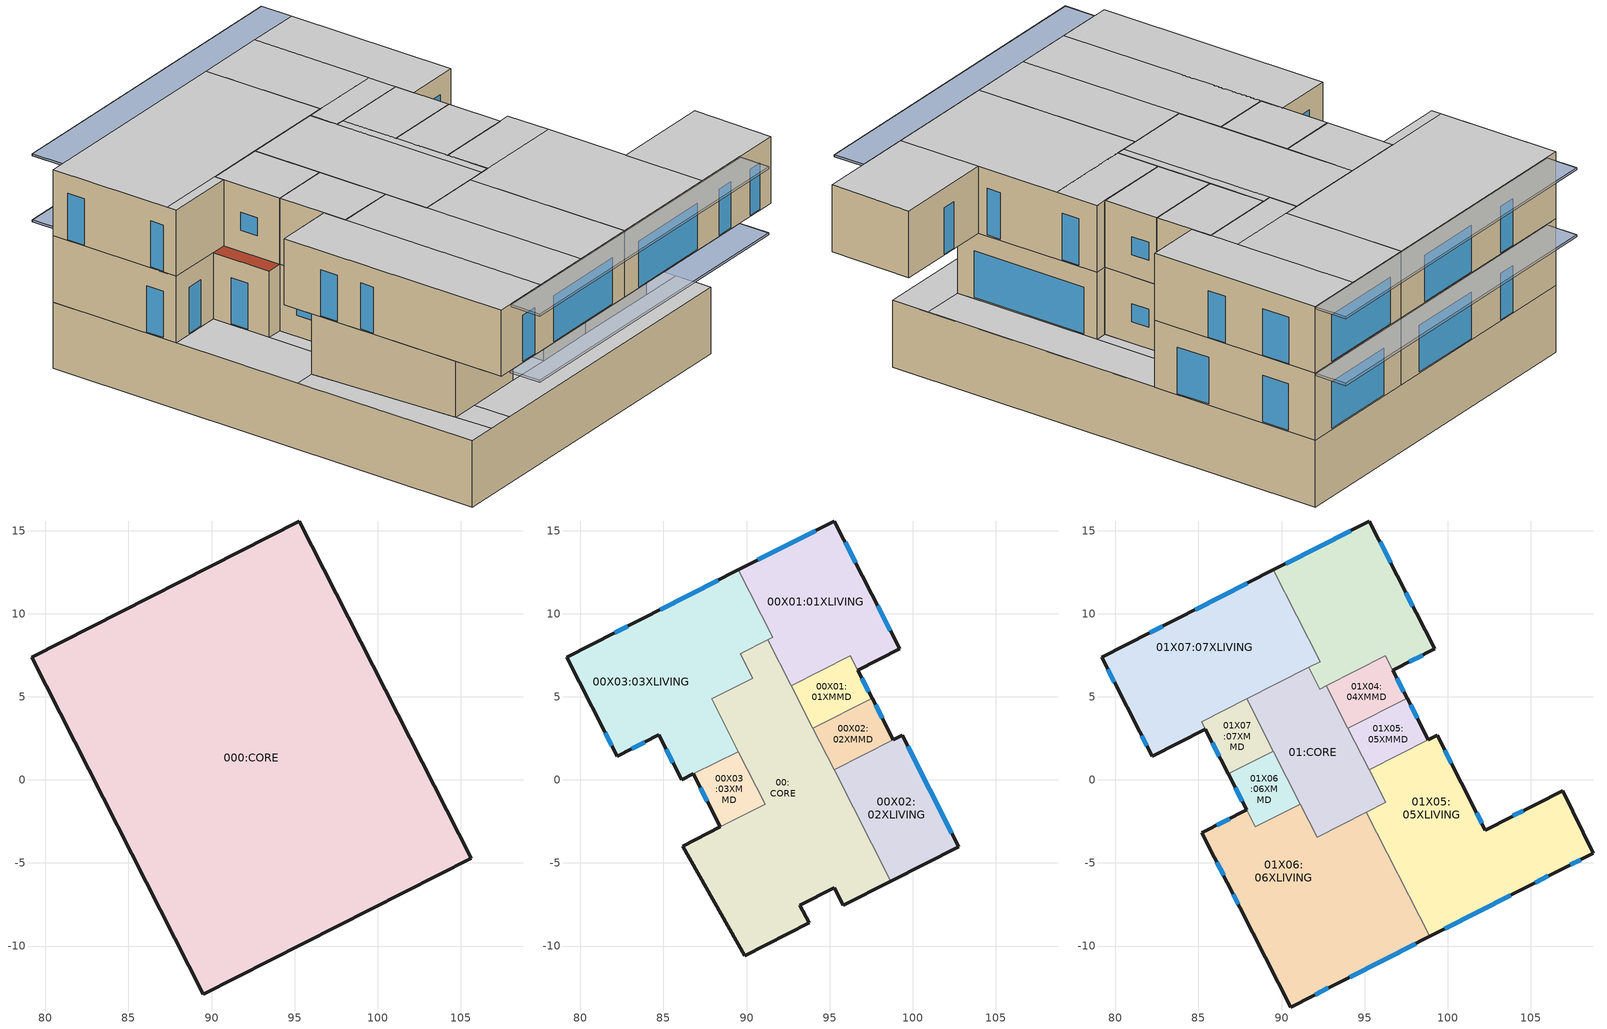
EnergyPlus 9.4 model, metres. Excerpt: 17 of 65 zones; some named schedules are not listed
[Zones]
000:CORE
 floor ground (_Floor 501_3cm): 89.52,-12.92 79.18,7.38 95.29,15.58 105.63,-4.71 z-3.3
 wall ground (_ExtWall 201_5cm): 89.52,-12.92 105.63,-4.71 95.29,15.58 79.18,7.38 89.52,-12.92 z-3.3:0
 ceiling ground (_Roof 564_5 cm): 96.7,6.6 98.84,2.42 99.36,2.69 97.23,6.87 z0; 97.23,6.87 102.78,-4.02 104.76,-3.01 99.21,7.88 z0; 93.22,-7.54 93.76,-8.61 95.84,-7.56 95.29,-6.49 z0; 91.16,-9.94 92.03,-11.64 105.63,-4.71 104.76,-3.01 z0; 86.1,0 87.72,-3.19 88.42,-2.83 86.8,0.36 z0; 89.89,-10.59 90.83,-12.25 92.03,-11.64 91.16,-9.94 z0; 85.21,-4.47 89.52,-12.92 90.83,-12.25 86.15,-3.99 z0; 82.21,1.43 85.21,-4.47 87.72,-3.19 84.72,2.71 z0
00X01:01XLIVING
 floor to 000:CORE (_Floor 501_3cm): 92.69,5.67 91.28,8.44 91.58,8.6 92.99,5.83 z0; 96.7,6.6 96.25,7.49 98.76,8.77 99.21,7.88 z0; 92.99,5.83 89.52,12.64 95.29,15.58 98.76,8.77 z0
 wall outside (_ExtWall 201_5cm): 96.7,6.6 99.21,7.88 95.29,15.58 89.52,12.64 z0:3.3
 wall to 00X01:01XMMD (_IntPartition): 92.69,5.67 96.25,7.49 96.7,6.6 z0:3.3
 wall to 00X03:03XLIVING (_IntPartition): 89.52,12.64 91.58,8.6 91.28,8.44 z0:3.3
 wall to 00:CORE (_Core_401 3 cm): 91.28,8.44 92.69,5.67 z0:3.3
 window (_4-6-5 - 1001): 96.57,13.06 95.94,14.31 z0.05:2.35
 window (_6-12-6 SunergyClear - 1002): 98.66,8.96 97.89,10.47 / 94.16,15.01 90.69,13.24 z0.05:2.35
00X01:01XMMD
 floor to 000:CORE (_Floor 501_3cm): 94,3.1 92.69,5.67 96.25,7.49 97.56,4.91 z0
 wall outside (_ExtWall 201_5cm MMD): 97.56,4.91 96.7,6.6 z0:3.3
 wall to 00X02:02XMMD (_IntPartition): 94,3.1 97.56,4.91 z0:3.3
 wall to 00:CORE (_Core_401 3 cm): 92.69,5.67 94,3.1 z0:3.3
 window (_4mm - 1003): 97.36,5.32 96.95,6.12 z1.05:1.95
00X03:03XLIVING
 floor to 000:CORE (_Floor 501_3cm): 86.1,0 84.72,2.71 88.12,4.44 89.52,1.71 z0; 89.62,7.6 87.56,11.65 89.52,12.64 91.58,8.6 z0; 87.91,4.87 85.09,10.39 87.56,11.65 90.37,6.13 z0; 82.21,1.43 79.18,7.38 85.09,10.39 88.12,4.44 z0
 wall outside (_ExtWall 201_5cm): 89.52,12.64 79.18,7.38 82.21,1.43 84.72,2.71 86.1,0 86.8,0.36 z0:3.3
 wall to 00X03:03XMMD (_IntPartition): 86.8,0.36 89.52,1.71 z0:3.3
 wall to 00:CORE (_Core_401 3 cm): 89.52,1.71 87.91,4.87 90.37,6.13 89.62,7.6 91.28,8.44 z0:3.3
 window (_4-6-5 - 1001): 82.86,9.25 82.06,8.84 / 83.08,1.87 83.88,2.28 / 85.16,1.84 85.57,1.04 z0.05:2.35
 window (_6-12-6 SunergyClear - 1002): 88.29,12.02 84.82,10.25 z0.05:2.35
 window x3 (_4-6-5 - 1001): 81.49,2.85 81.89,2.05 z0.05:2.35
 roof outside (_Roof 564_5 cm): 84.72,2.71 86.1,0 86.8,0.36 85.42,3.06 z3.3
00:CORE
 floor to 000:CORE (_IntFloor1): 93.22,-7.54 90.33,-1.86 91.13,-1.45 94.02,-7.13 z0; 89.89,-10.59 86.15,-3.99 90.33,-1.86 93.76,-8.61 z0; 95.84,-7.56 95.29,-6.49 96.49,-5.88 97.03,-6.95 z0; 94.02,-7.13 87.91,4.87 90.37,6.13 96.49,-5.88 z0; 97.03,-6.95 89.62,7.6 91.28,8.44 98.69,-6.1 z0
 wall outside (_ExtWall 201_5cm): 88.42,-2.83 86.15,-3.99 89.89,-10.59 93.76,-8.61 93.22,-7.54 95.29,-6.49 95.84,-7.56 98.69,-6.1 z0:3.3
 wall to 00X02:02XMMD (_Core_401 3 cm_Rev): 95.27,0.6 94,3.1 z0:3.3
 wall to 00X02:02XLIVING (_Core_401 3 cm_Rev): 98.69,-6.1 95.27,0.6 z0:3.3
 wall to 00X03:03XMMD (_Core_401 3 cm_Rev): 89.52,1.71 91.13,-1.45 88.42,-2.83 z0:3.3
00X02:02XMMD
 floor to 000:CORE (_Floor 501_3cm): 95.27,0.6 94,3.1 97.56,4.91 98.84,2.42 z0
 wall outside (_ExtWall 201_5cm MMD): 98.84,2.42 97.56,4.91 z0:3.3
 wall to 00X02:02XLIVING (_IntPartition): 95.27,0.6 98.84,2.42 z0:3.3
 window (_4mm - 1003): 98.18,3.71 97.77,4.51 z1.05:1.95
00X02:02XLIVING
 floor to 000:CORE (_Floor 501_3cm): 98.69,-6.1 95.27,0.6 99.36,2.69 102.78,-4.02 z0
 wall outside (_ExtWall 201_5cm): 98.69,-6.1 102.78,-4.02 99.36,2.69 98.84,2.42 z0:3.3
 window (_6-12-6 SunergyClear - 1002): 102.37,-3.22 99.69,2.04 z0.05:2.35
00X03:03XMMD
 floor to 000:CORE (_Floor 501_3cm): 88.42,-2.83 86.8,0.36 89.52,1.71 91.13,-1.45 z0
 wall outside (_ExtWall 201_5cm MMD): 86.8,0.36 88.42,-2.83 z0:3.3
 window (_4mm - 1003): 87.22,-0.48 87.63,-1.28 z1.05:1.95
01X04:04XLIVING
 floor to 00X01:01XLIVING (_IntFloor1_Reversed_Rev): 95.59,8.79 92.33,7.13 89.52,12.64 92.78,14.31 z3.3; 96.25,7.49 92.69,5.67 92.03,6.97 95.59,8.79 z3.3; 99.21,7.88 96.7,6.6 92.78,14.31 95.29,15.58 z3.3
 floor to 00:CORE (_Floor 501_3cm_Reversed_Rev): 92.69,5.67 92.29,5.47 91.63,6.77 92.03,6.97 z3.3
 wall outside (_ExtWall 201_5cm): 96.7,6.6 99.21,7.88 95.29,15.58 89.52,12.64 z3.3:6.6
 wall to 01X04:04XMMD (_IntPartition): 92.69,5.67 96.25,7.49 96.7,6.6 z3.3:6.6
 wall to 01X07:07XLIVING (_IntPartition): 89.52,12.64 92.33,7.13 91.63,6.77 z3.3:6.6
 wall to 01:CORE (_Core_401 3 cm): 91.63,6.77 92.29,5.47 92.69,5.67 z3.3:6.6
 window (_4-6-5 - 1001): 97.69,7.11 98.49,7.51 / 97.9,10.47 97.49,11.26 / 96.57,13.08 95.93,14.32 z3.35:5.65
 window (_6-12-6 SunergyClear - 1004): 94.16,15.01 90.25,13.02 z3.35:5.65
 ceiling to 02X08:08XLIVING (_IntFloor1_Reversed): 89.52,12.64 92.33,7.13 95.59,8.79 92.78,14.31 z6.6; 91.63,6.77 92.29,5.47 96.25,7.49 95.59,8.79 z6.6; 92.78,14.31 96.7,6.6 99.21,7.88 95.29,15.58 z6.6
01X07:07XLIVING
 floor to 00X01:01XLIVING (_IntFloor1_Reversed_Rev): 92.33,7.13 92.03,6.97 91.28,8.44 91.58,8.6 z3.3
 floor to 00X03:03XLIVING (_IntFloor1_Reversed_Rev): 85.42,3.06 82.21,1.43 81.99,1.86 85.2,3.49 z3.3; 90.37,6.13 81.99,1.86 81.24,3.33 89.62,7.6 z3.3; 91.58,8.6 81.24,3.33 79.18,7.38 89.52,12.64 z3.3
 floor to 00:CORE (_Floor 501_3cm_Reversed_Rev): 92.03,6.97 90.37,6.13 89.62,7.6 91.28,8.44 z3.3
 wall outside (_ExtWall 201_5cm): 89.52,12.64 79.18,7.38 82.21,1.43 85.42,3.06 z3.3:6.6
 wall to 01X07:07XMMD (_IntPartition): 85.42,3.06 85.2,3.49 87.91,4.87 z3.3:6.6
 wall to 01:CORE (_Core_401 3 cm): 87.91,4.87 91.63,6.77 z3.3:6.6
 window (_4-6-5 - 1001): 82.86,9.25 82.06,8.84 / 79.54,6.67 79.94,5.87 z3.35:5.65
 window (_6-12-6 SunergyClear - 1002): 87.94,11.84 84.82,10.25 z3.35:5.65
 window x2 (_4-6-5 - 1001): 81.58,2.67 81.89,2.05 z3.35:5.65
 ceiling to 02X11:11XLIVING (_IntFloor1_Reversed): 81.99,1.86 82.21,1.43 85.42,3.06 85.2,3.49 z6.6; 79.18,7.38 81.99,1.86 92.33,7.13 89.52,12.64 z6.6
01X04:04XMMD
 floor to 00X01:01XMMD (_IntFloor1_Reversed_Rev): 97.56,4.91 94,3.1 92.69,5.67 96.25,7.49 z3.3
 wall outside (_ExtWall 201_5cm MMD): 97.56,4.91 96.7,6.6 z3.3:6.6
 wall to 01X05:05XMMD (_IntPartition): 94,3.1 97.56,4.91 z3.3:6.6
 wall to 01:CORE (_Core_401 3 cm): 92.69,5.67 94,3.1 z3.3:6.6
 window (_4mm - 1003): 97.36,5.32 96.95,6.12 z4.35:5.25
 ceiling to 02X08:08XMMD (_IntFloor1_Reversed): 92.69,5.67 94,3.1 97.56,4.91 96.25,7.49 z6.6
01X05:05XMMD
 floor to 00X02:02XMMD (_IntFloor1_Reversed_Rev): 98.84,2.42 95.27,0.6 94,3.1 97.56,4.91 z3.3
 wall outside (_ExtWall 201_5cm MMD): 98.84,2.42 97.56,4.91 z3.3:6.6
 wall to 01X05:05XLIVING (_IntPartition): 95.27,0.6 98.84,2.42 z3.3:6.6
 wall to 01:CORE (_Core_401 3 cm): 94,3.1 95.27,0.6 z3.3:6.6
 window (_4mm - 1003): 98.18,3.71 97.77,4.51 z4.35:5.25
 ceiling to 02X09:09XMMD (_IntFloor1_Reversed): 94,3.1 95.27,0.6 98.84,2.42 97.56,4.91 z6.6
01X05:05XLIVING
 floor outside (_Floor 501_3cm): 98.91,-9.43 97.52,-6.7 102.78,-4.02 104.17,-6.75 z3.3; 104.17,-6.75 102.27,-3.02 106.93,-0.64 108.77,-4.4 z3.3
 floor to 00X02:02XLIVING (_IntFloor1_Reversed_Rev): 102.78,-4.02 98.69,-6.1 95.27,0.6 99.36,2.69 z3.3
 floor to 00:CORE (_Floor 501_3cm_Reversed_Rev): 98.69,-6.1 97.52,-6.7 95.09,-1.94 96.26,-1.34 z3.3
 wall outside (_ExtWall 201_5cm): 98.91,-9.43 108.77,-4.4 106.93,-0.64 102.27,-3.02 99.36,2.69 98.84,2.42 z3.3:6.6
 wall to 01:CORE (_Core_401 3 cm): 95.27,0.6 96.26,-1.34 95.09,-1.94 z3.3:6.6
 wall to 01X06:06XLIVING (_IntPartition): 95.09,-1.94 98.91,-9.43 z3.3:6.6
 window (_6-12-6 SunergyClear - 1002): 99.83,-8.96 103.79,-6.94 z3.35:5.65
 window (_4-6-5 - 1001): 105.27,-6.19 106.07,-5.78 / 107.38,-5.11 108,-4.79 / 104.55,-1.85 103.93,-2.17 / 100.22,1 99.81,1.8 z3.35:5.65
 window x2 (_4-6-5 - 1001): 102.05,-2.6 101.74,-1.98 z3.35:5.65
 ceiling to 02X09:09XLIVING (_IntFloor1_Reversed): 95.27,0.6 96.26,-1.34 100.35,0.74 99.36,2.69 z6.6; 102.27,-3.02 104.17,-6.75 108.77,-4.4 106.93,-0.64 z6.6; 95.09,-1.94 98.91,-9.43 104.17,-6.75 100.35,0.74 z6.6
01X06:06XMMD
 floor to 00X03:03XLIVING (_IntFloor1_Reversed_Rev): 89.52,1.71 86.8,0.36 89.5,1.74 z3.3
 floor to 00X03:03XMMD (_IntFloor1_Reversed_Rev): 91.13,-1.45 88.42,-2.83 86.8,0.36 89.52,1.71 z3.3
 wall outside (_ExtWall 201_5cm MMD): 86.8,0.36 87.9,-1.81 z3.3:6.6
 wall to 01X06:06XLIVING (_IntPartition): 87.9,-1.81 88.42,-2.83 91.13,-1.45 z3.3:6.6
 wall to 01:CORE (_Core_401 3 cm): 91.13,-1.45 89.5,1.74 z3.3:6.6
 wall to 01X07:07XMMD (_IntPartition): 89.5,1.74 86.8,0.36 z3.3:6.6
 window (_4mm - 1003): 87.22,-0.48 87.63,-1.28 z4.35:5.25
 ceiling to 02X10:10XMMD (_IntFloor1_Reversed): 86.8,0.36 88.42,-2.83 91.13,-1.45 89.5,1.74 z6.6
01X07:07XMMD
 floor to 00X03:03XLIVING (_IntFloor1_Reversed_Rev): 89.5,1.74 86.8,0.36 85.2,3.49 87.91,4.87 z3.3
 wall outside (_ExtWall 201_5cm MMD): 85.42,3.06 86.8,0.36 z3.3:6.6
 wall to 01:CORE (_Core_401 3 cm): 89.5,1.74 87.91,4.87 z3.3:6.6
 window (_4mm - 1003): 85.84,2.24 86.25,1.44 z4.35:5.25
 ceiling to 02X11:11XMMD (_IntFloor1_Reversed): 85.2,3.49 86.8,0.36 89.5,1.74 87.91,4.87 z6.6
01X06:06XLIVING
 floor outside (_Floor 501_3cm): 86.15,-3.99 85.58,-2.99 87.9,-1.81 88.42,-2.83 z3.3; 89.17,-10.95 85.21,-3.18 85.58,-2.99 89.89,-10.59 z3.3; 93.76,-8.61 93.22,-7.54 95.29,-6.49 95.84,-7.56 z3.3; 90.55,-13.67 89.17,-10.95 97.52,-6.7 98.91,-9.43 z3.3
 floor to 00:CORE (_Floor 501_3cm_Reversed_Rev): 93.76,-8.61 89.89,-10.59 89.3,-9.54 93.22,-7.54 z3.3; 95.29,-6.49 94.02,-7.13 92.14,-3.44 93.41,-2.8 z3.3; 94.02,-7.13 89.3,-9.54 86.15,-3.99 91.13,-1.45 z3.3; 97.52,-6.7 95.84,-7.56 93.41,-2.8 95.09,-1.94 z3.3
 wall outside (_ExtWall 201_5cm): 87.9,-1.81 85.21,-3.18 90.55,-13.67 98.91,-9.43 z3.3:6.6
 wall to 01:CORE (_Core_401 3 cm): 95.09,-1.94 92.14,-3.44 91.13,-1.45 z3.3:6.6
 window (_4-6-5 - 1001): 92.03,-12.92 92.82,-12.52 / 86.89,-2.33 86.09,-2.73 z3.35:5.65
 window (_6-12-6 SunergyClear - 1002): 94.11,-11.87 98.07,-9.85 z3.35:5.65
 window x2 (_4-6-5 - 1001): 87.09,-6.87 87.41,-7.49 z3.35:5.65
 window x3 (_4-6-5 - 1001): 86.11,-4.94 86.51,-5.74 z3.35:5.65
 ceiling to 02X10:10XLIVING (_IntFloor1_Reversed): 92.14,-3.44 95.95,-10.93 98.91,-9.43 95.09,-1.94 z6.6; 88.42,-2.83 93.25,-12.3 95.95,-10.93 91.13,-1.45 z6.6; 85.21,-3.18 90.55,-13.67 93.25,-12.3 87.9,-1.81 z6.6
01:CORE
 floor to 00:CORE (_IntFloor1_Reversed_Rev): 96.26,-1.34 95.87,-1.54 92.29,5.47 92.69,5.67 z3.3; 95.87,-1.54 92.14,-3.44 87.91,4.87 91.63,6.77 z3.3
 ceiling to 02:CORE (_IntFloor1_Reversed): 92.29,5.47 95.87,-1.54 96.26,-1.34 92.69,5.67 z6.6; 87.91,4.87 92.14,-3.44 95.87,-1.54 91.63,6.77 z6.6
shading: 95.29,15.58 94.54,17.06 / 94.54,17.06 79.05,9.17 / 79.05,9.17 79.8,7.69 / 79.8,7.69 95.29,15.58 / 91.9,-14.78 107.37,-6.9 / 107.37,-6.9 106.65,-5.48 / 106.65,-5.48 91.18,-13.37 / 91.18,-13.37 91.9,-14.78 z3.2:3.3; 95.29,15.58 94.54,17.06 / 94.54,17.06 79.05,9.17 / 79.05,9.17 79.8,7.69 / 79.8,7.69 95.29,15.58 / 91.9,-14.78 107.37,-6.9 / 107.37,-6.9 106.65,-5.48 / 106.65,-5.48 91.18,-13.37 / 91.18,-13.37 91.9,-14.78 z6.5:6.6; 79.8,7.69 79.05,9.17 94.54,17.06 95.29,15.58 z3.2; 79.05,9.17 79.8,7.69 95.29,15.58 94.54,17.06 z3.3; 91.9,-14.78 91.18,-13.37 106.65,-5.48 107.37,-6.9 z3.2; 91.18,-13.37 91.9,-14.78 107.37,-6.9 106.65,-5.48 z3.3; 79.8,7.69 79.05,9.17 94.54,17.06 95.29,15.58 z6.5; 79.05,9.17 79.8,7.69 95.29,15.58 94.54,17.06 z6.6; 91.9,-14.78 91.18,-13.37 106.65,-5.48 107.37,-6.9 z6.5; 91.18,-13.37 91.9,-14.78 107.37,-6.9 106.65,-5.48 z6.6
[Building]
Hakneset Hagdola 13: North Axis=0; Terrain=City; Loads Convergence Tolerance Value=0.04; Temperature Convergence Tolerance Value=0.4; Solar Distribution=FullExterior; Maximum Number of Warmup Days=25; Minimum Number of Warmup Days=6
[Site:Location]
Tel aviv (01-01:31-12)  (01-01:31-12): Latitude=32; Longitude=34.9; Time Zone=2; Elevation=49
[Site:GroundTemperature:BuildingSurface]
18, 18, 18, 18, 18, 18, 18, 18, 18, 18, 18, 18
[Site:GroundTemperature:FCfactorMethod]
January Ground Temperature=14.56; February Ground Temperature=15.21; March Ground Temperature=16.32; April Ground Temperature=21.47; May Ground Temperature=26.48; June Ground Temperature=30.09; July Ground Temperature=32.2; August Ground Temperature=33.24; September Ground Temperature=31.42; October Ground Temperature=27.68; November Ground Temperature=21.81; December Ground Temperature=17.94
[Site:GroundTemperature:Shallow]
18, 18, 18, 18, 18, 18, 18, 18, 18, 18, 18, 18
[Site:GroundTemperature:Deep]
18, 18, 18, 18, 18, 18, 18, 18, 18, 18, 18, 18
[Site:GroundReflectance]
0.2, 0.2, 0.2, 0.2, 0.2, 0.2, 0.2, 0.2, 0.2, 0.2, 0.2, 0.2
[Site:GroundReflectance:SnowModifier]
2, 2
[Material] Thermal Absorptance=0.9; Solar Absorptance=0.4; Visible Absorptance=0.4
Name | Roughness | Thickness | Conductivity | Density | Specific Heat
_1045_Cemented Plaster_2.2_.02 | Rough | 0.02 | 1 | 1800 | 1000
_1045_RegularConcrete_1.1.1_.2 | MediumRough | 0.2 | 2 | 2400 | 1000
_1045 Expanded Polystyrene EPS 30_14.1_.03 | Rough | 0.03 | 0.034 | 30 | 1450
_1045 Sand and gravel_10.1_.06 | Rough | 0.06 | 2 | 1950 | 1045
_1045 Ceramic porcelain_12.1_.01 | Smooth | 0.01 | 1.3 | 2300 | 840
_1045 Ceramic porcelain_12.1_.02 | Smooth | 0.02 | 1.3 | 2300 | 840
_1045 Sand and gravel_10.1_.08 | Rough | 0.08 | 2 | 1950 | 1045
0_Palziv_.006 | Rough | 0.006 | 0.04 | 40 | 1000
_1045_IntTiah_Cement Lime Plaster_2.1_.02 | Smooth | 0.02 | 0.8 | 1600 | 1000
_1045_IntTiah_Cement Lime Plaster_2.1_.015 | Smooth | 0.015 | 0.8 | 1600 | 1000
_1045 Light Concrete Cement Regular Aggregates 2000_1.2.2.1_.1 | MediumRough | 0.1 | 1.3 | 2000 | 1000
_1045 Cellular Glass 24_14.10_.05 | Rough | 0.05 | 0.034 | 100 | 1030
_1045 Gypsum Board_3.3_.0125 | Smooth | 0.0125 | 0.25 | 800 | 1000
_1045 Thermal Plaster 200_.03 | Smooth | 0.03 | 0.072 | 200 | 800
_1045_RegularConcrete_1.1.1_.3 | MediumRough | 0.3 | 2 | 2400 | 1000
_1045 Asphalt_4.1_.005 | Rough | 0.005 | 0.7 | 2100 | 1000
_1045 Light Concrete Coarse Aggregate NonQuartsSand 1200_1.2.1_.05 | MediumRough | 0.05 | 0.62 | 1200 | 1000
_1045 Expanded Polystyrene EPS 30_14.1_.05 | Rough | 0.05 | 0.034 | 30 | 1450
[WindowMaterial:SimpleGlazingSystem]
Name | UFactor | Solar Heat Gain Coefficient | Visible Transmittance
Simple _4-6-5 - 1001 | 3.042 | 0.763 | 0.81
Simple _6-12-6 SunergyClear - 1002; Simple _6-12-6 SunergyClear - 1004 | 2.2 | 0.53 | 0.63
Simple _4mm - 1003 | 5.871 | 0.847 | 0.892
[WindowMaterial:Shade]
30001: Solar Transmittance=0.15; Solar Reflectance=0.6; Visible Transmittance=0.15; Visible Reflectance=0.6; Infrared Hemispherical Emissivity=0.9; Infrared Transmittance=0.05; Thickness=0.001; Conductivity=160; Shade to Glass Distance=0.05; Top Opening Multiplier=0; Bottom Opening Multiplier=0; LeftSide Opening Multiplier=0; RightSide Opening Multiplier=0; Airflow Permeability=0
[WindowMaterial:Blind]
30005: Slat Orientation=Vertical; Slat Width=0.025; Slat Separation=0.05; Slat Thickness=0.001; Slat Angle=0; Slat Conductivity=0.1; Slat Beam Solar Transmittance=0; Front Side Slat Beam Solar Reflectance=0.2; Back Side Slat Beam Solar Reflectance=0.2; Slat Diffuse Solar Transmittance=0; Front Side Slat Diffuse Solar Reflectance=0.2; Back Side Slat Diffuse Solar Reflectance=0.2; Slat Beam Visible Transmittance=0; Front Side Slat Beam Visible Reflectance=0.2; Back Side Slat Beam Visible Reflectance=0.2; Slat Diffuse Visible Transmittance=0; Front Side Slat Diffuse Visible Reflectance=0.2; Back Side Slat Diffuse Visible Reflectance=0.2; Slat Infrared Hemispherical Transmittance=0; Front Side Slat Infrared Hemispherical Emissivity=0.9; Back Side Slat Infrared Hemispherical Emissivity=0.9; Blind to Glass Distance=0.05; Blind Top Opening Multiplier=0.5; Blind Bottom Opening Multiplier=0.5; Blind Left Side Opening Multiplier=0.5; Blind Right Side Opening Multiplier=0.5; Minimum Slat Angle=0; Maximum Slat Angle=180
[Construction]
_Floor 501_3cm; _Floor 501_3cm_Reversed_Rev: _1045_Cemented Plaster_2.2_.02, _1045_RegularConcrete_1.1.1_.2, _1045 Expanded Polystyrene EPS 30_14.1_.03, _1045 Sand and gravel_10.1_.06, _1045_Cemented Plaster_2.2_.02, _1045 Ceramic porcelain_12.1_.01
_IntFloor1_Reversed: _1045 Ceramic porcelain_12.1_.02, _1045_Cemented Plaster_2.2_.02, _1045 Sand and gravel_10.1_.08, 0_Palziv_.006, _1045_RegularConcrete_1.1.1_.2, _1045_IntTiah_Cement Lime Plaster_2.1_.02
_IntFloor1_Reversed_Rev; _IntFloor1: _1045_IntTiah_Cement Lime Plaster_2.1_.02, _1045_RegularConcrete_1.1.1_.2, 0_Palziv_.006, _1045 Sand and gravel_10.1_.08, _1045_Cemented Plaster_2.2_.02, _1045 Ceramic porcelain_12.1_.02
_IntPartition: _1045_IntTiah_Cement Lime Plaster_2.1_.015, _1045 Light Concrete Cement Regular Aggregates 2000_1.2.2.1_.1, _1045_IntTiah_Cement Lime Plaster_2.1_.015
_ExtWall 201_5cm: _1045_Cemented Plaster_2.2_.02, _1045_RegularConcrete_1.1.1_.2, _1045 Cellular Glass 24_14.10_.05, _1045 Gypsum Board_3.3_.0125
_Core_401 3 cm: _1045_RegularConcrete_1.1.1_.2, _1045 Thermal Plaster 200_.03
_Core_401 3 cm_Rev: _1045 Thermal Plaster 200_.03, _1045_RegularConcrete_1.1.1_.2
_ExtWall 201_5cm MMD: _1045_Cemented Plaster_2.2_.02, _1045_RegularConcrete_1.1.1_.3, _1045 Cellular Glass 24_14.10_.05, _1045 Gypsum Board_3.3_.0125
_Roof 564_5 cm: _1045 Asphalt_4.1_.005, _1045 Light Concrete Coarse Aggregate NonQuartsSand 1200_1.2.1_.05, _1045 Expanded Polystyrene EPS 30_14.1_.05, _1045_RegularConcrete_1.1.1_.2, _1045_IntTiah_Cement Lime Plaster_2.1_.015
_4-6-5 - 1001: Simple _4-6-5 - 1001
_4-6-5 - 2001: 30001, Simple _4-6-5 - 1001
_6-12-6 SunergyClear - 1002: Simple _6-12-6 SunergyClear - 1002
_6-12-6 SunergyClear - 2002: 30005, Simple _6-12-6 SunergyClear - 1002
_4mm - 1003: Simple _4mm - 1003
_6-12-6 SunergyClear - 1004: Simple _6-12-6 SunergyClear - 1004
_6-12-6 SunergyClear - 2004: 30001, Simple _6-12-6 SunergyClear - 1004
[Zone] Type=1; Multiplier=1; Zone Inside Convection Algorithm=TARP
Name | Volume | Floor Area | Part of Total Floor Area
00X01:01XLIVING | 176.2717 | 53.4157 | Yes
00X01:01XMMD; 01X04:04XMMD | 38.1329 | 11.5554 | Yes
00X02:02XMMD; 01X05:05XMMD | 36.9387 | 11.1935 | Yes
00X02:02XLIVING | 113.9463 | 34.5292 | Yes
00X03:03XLIVING | 274.1839 | 83.086 | Yes
00X03:03XMMD | 35.7489 | 10.833 | Yes
00:CORE | 360.468 | 109.2327 | No
01X04:04XLIVING | 176.5738 | 53.5072 | Yes
01X05:05XLIVING | 268.5187 | 81.3693 | Yes
01X06:06XMMD | 35.9024 | 10.8795 | Yes
01X06:06XLIVING | 315.7512 | 95.6822 | Yes
01X07:07XLIVING | 242.8779 | 73.5994 | Yes
01X07:07XMMD | 35.2885 | 10.6935 | Yes
01:CORE | 140.3146 | 42.5196 | No
000:CORE | 1358.92 | 411.7938 | No
[WindowShadingControl] Glare Control Is Active=No; Type of Slat Angle Control for Blinds=FixedSlatAngle; Setpoint 2=0; Multiple Surface Control Type=Group
Name | Zone | Shading Type | Construction with Shading | Shading Control Type | Schedule | Shading Control Is Scheduled | Fenestration Surface 1 | Fenestration Surface 2 | Fenestration Surface 3 | Fenestration Surface 4 | Fenestration Surface 5
11001 | 00X01:01XLIVING | ExteriorShade | _4-6-5 - 2001 | OnIfScheduleAllows | 0_(2017) Residential Exterior Shading Schedule - Zone A-B | Yes | 00X01:01XLIVING_Wall_5_0_0_0_0_1_Win
21001 | 00X03:03XLIVING | ExteriorShade | _4-6-5 - 2001 | OnIfScheduleAllows | 0_(2017) Residential Exterior Shading Schedule - Zone A-B | Yes | 00X03:03XLIVING_Wall_8_0_0_0_0_1_Win | 00X03:03XLIVING_Wall_9_0_0_0_0_2_Win | 00X03:03XLIVING_Wall_10_0_0_0_0_0_Win | 00X03:03XLIVING_Wall_11_0_0_0_0_0_Win
31001 | 01X04:04XLIVING | ExteriorShade | _4-6-5 - 2001 | OnIfScheduleAllows | 0_(2017) Residential Exterior Shading Schedule - Zone A-B | Yes | 01X04:04XLIVING_Wall_4_0_0_0_0_0_Win | 01X04:04XLIVING_Wall_5_0_0_0_0_1_Win | 01X04:04XLIVING_Wall_5_0_0_1_0_0_Win
41001 | 01X05:05XLIVING | ExteriorShade | _4-6-5 - 2001 | OnIfScheduleAllows | 0_(2017) Residential Exterior Shading Schedule - Zone A-B | Yes | 01X05:05XLIVING_Wall_2_0_0_1_0_1_Win | 01X05:05XLIVING_Wall_2_0_0_2_0_0_Win | 01X05:05XLIVING_Wall_4_0_0_0_0_0_Win | 01X05:05XLIVING_Wall_5_0_0_0_0_2_Win | 01X05:05XLIVING_Wall_5_0_0_2_0_0_Win
51001 | 01X06:06XLIVING | ExteriorShade | _4-6-5 - 2001 | OnIfScheduleAllows | 0_(2017) Residential Exterior Shading Schedule - Zone A-B | Yes | 01X06:06XLIVING_Wall_2_0_0_0_0_1_Win | 01X06:06XLIVING_Wall_8_0_0_0_0_0_Win | 01X06:06XLIVING_Wall_9_0_0_0_0_4_Win | 01X06:06XLIVING_Wall_9_0_0_2_0_2_Win
61001 | 01X07:07XLIVING | ExteriorShade | _4-6-5 - 2001 | OnIfScheduleAllows | 0_(2017) Residential Exterior Shading Schedule - Zone A-B | Yes | 01X07:07XLIVING_Wall_5_0_0_0_0_1_Win | 01X07:07XLIVING_Wall_6_0_0_0_0_2_Win | 01X07:07XLIVING_Wall_6_0_0_1_0_1_Win
11002 | 00X01:01XLIVING | ExteriorBlind | _6-12-6 SunergyClear - 2002 | AlwaysOn |  | No | 00X01:01XLIVING_Wall_5_0_0_1_0_0_Win | 00X01:01XLIVING_Wall_6_0_0_0_0_0_Win
21002 | 00X02:02XLIVING | ExteriorBlind | _6-12-6 SunergyClear - 2002 | AlwaysOn |  | No | 00X02:02XLIVING_Wall_3_0_0_0_0_0_Win
31002 | 00X03:03XLIVING | ExteriorBlind | _6-12-6 SunergyClear - 2002 | AlwaysOn |  | No | 00X03:03XLIVING_Wall_8_0_0_1_0_0_Win
41002 | 01X05:05XLIVING | ExteriorBlind | _6-12-6 SunergyClear - 2002 | AlwaysOn |  | No | 01X05:05XLIVING_Wall_2_0_0_0_0_2_Win
51002 | 01X06:06XLIVING | ExteriorBlind | _6-12-6 SunergyClear - 2002 | AlwaysOn |  | No | 01X06:06XLIVING_Wall_2_0_0_1_0_0_Win
61002 | 01X07:07XLIVING | ExteriorBlind | _6-12-6 SunergyClear - 2002 | AlwaysOn |  | No | 01X07:07XLIVING_Wall_5_0_0_1_0_0_Win
11004 | 01X04:04XLIVING | ExteriorShade | _6-12-6 SunergyClear - 2004 | OnIfScheduleAllows | 0_(2017) Residential Exterior Shading Schedule - Zone A-B | Yes | 01X04:04XLIVING_Wall_6_0_0_0_0_0_Win
[PEOPLE] Number of People Schedule=0_Baseline Residential Occupancy Schedule; Number of People Calculation Method=People/Area; Fraction Radiant=0.3; Sensible Heat Fraction=AutoCalculate; Carbon Dioxide Generation Rate=3.82e-08; Enable ASHRAE 55 Comfort Warnings=No; Mean Radiant Temperature Calculation Type=ZoneAveraged; Work Efficiency Schedule=Work efficiency; Clothing Insulation Calculation Method=ClothingInsulationSchedule; Air Velocity Schedule=Default Air Velocity for Comfort Calculations
Name | Zone or ZoneList | People per Zone Floor Area | Activity Level Schedule | Clothing Insulation Schedule
People 00X01:01XLIVING | 00X01:01XLIVING | 0.04 | Activity Schedule 16364 | Clothing Schedule 16364
People 00X01:01XMMD | 00X01:01XMMD | 0.04 | Activity Schedule 16375 | Clothing Schedule 16375
People 00X02:02XMMD | 00X02:02XMMD | 0.04 | Activity Schedule 16395 | Clothing Schedule 16395
People 00X02:02XLIVING | 00X02:02XLIVING | 0.04 | Activity Schedule 16402 | Clothing Schedule 16402
People 00X03:03XLIVING | 00X03:03XLIVING | 0.04 | Activity Schedule 16428 | Clothing Schedule 16428
People 00X03:03XMMD | 00X03:03XMMD | 0.04 | Activity Schedule 16442 | Clothing Schedule 16442
People 01X04:04XLIVING | 01X04:04XLIVING | 0.04 | Activity Schedule 16498 | Clothing Schedule 16498
People 01X04:04XMMD | 01X04:04XMMD | 0.04 | Activity Schedule 16510 | Clothing Schedule 16510
People 01X05:05XMMD | 01X05:05XMMD | 0.04 | Activity Schedule 16534 | Clothing Schedule 16534
People 01X05:05XLIVING | 01X05:05XLIVING | 0.04 | Activity Schedule 16541 | Clothing Schedule 16541
People 01X06:06XMMD | 01X06:06XMMD | 0.05 | Activity Schedule 16568 | Clothing Schedule 16568
People 01X06:06XLIVING | 01X06:06XLIVING | 0.05 | Activity Schedule 16576 | Clothing Schedule 16576
People 01X07:07XLIVING | 01X07:07XLIVING | 0.04 | Activity Schedule 16602 | Clothing Schedule 16602
People 01X07:07XMMD | 01X07:07XMMD | 0.04 | Activity Schedule 16612 | Clothing Schedule 16612
[Lights] Schedule=0_Baseline Residential Lighting Schedule; Design Level Calculation Method=Watts/Area; Watts per Zone Floor Area=5; Return Air Fraction=0; Fraction Radiant=0.72; Fraction Visible=0.18; Fraction Replaceable=1
Name | Zone or ZoneList | EndUse Subcategory
00X01:01XLIVING General lighting | 00X01:01XLIVING | ELECTRIC EQUIPMENT#00X01:01XLIVING#GeneralLights
00X01:01XMMD General lighting | 00X01:01XMMD | ELECTRIC EQUIPMENT#00X01:01XMMD#GeneralLights
00X02:02XMMD General lighting | 00X02:02XMMD | ELECTRIC EQUIPMENT#00X02:02XMMD#GeneralLights
00X02:02XLIVING General lighting | 00X02:02XLIVING | ELECTRIC EQUIPMENT#00X02:02XLIVING#GeneralLights
00X03:03XLIVING General lighting | 00X03:03XLIVING | ELECTRIC EQUIPMENT#00X03:03XLIVING#GeneralLights
00X03:03XMMD General lighting | 00X03:03XMMD | ELECTRIC EQUIPMENT#00X03:03XMMD#GeneralLights
01X04:04XLIVING General lighting | 01X04:04XLIVING | ELECTRIC EQUIPMENT#01X04:04XLIVING#GeneralLights
01X04:04XMMD General lighting | 01X04:04XMMD | ELECTRIC EQUIPMENT#01X04:04XMMD#GeneralLights
01X05:05XMMD General lighting | 01X05:05XMMD | ELECTRIC EQUIPMENT#01X05:05XMMD#GeneralLights
01X05:05XLIVING General lighting | 01X05:05XLIVING | ELECTRIC EQUIPMENT#01X05:05XLIVING#GeneralLights
01X06:06XMMD General lighting | 01X06:06XMMD | ELECTRIC EQUIPMENT#01X06:06XMMD#GeneralLights
01X06:06XLIVING General lighting | 01X06:06XLIVING | ELECTRIC EQUIPMENT#01X06:06XLIVING#GeneralLights
01X07:07XLIVING General lighting | 01X07:07XLIVING | ELECTRIC EQUIPMENT#01X07:07XLIVING#GeneralLights
01X07:07XMMD General lighting | 01X07:07XMMD | ELECTRIC EQUIPMENT#01X07:07XMMD#GeneralLights
[OtherEquipment] Fuel Type=Electricity; Design Level Calculation Method=Watts/Area; Fraction Latent=0; Fraction Radiant=0.2; Fraction Lost=0; Carbon Dioxide Generation Rate=0; EndUse Subcategory=General
Name | Zone or ZoneList | Schedule | Power per Zone Floor Area
00X01:01XLIVING Miscellaneous gain | 00X01:01XLIVING | 0_(2017) Baseline Residential Non Fixed Equipment Schedule | 8
00X01:01XLIVING Equipment gain | 00X01:01XLIVING | 0_(2017) Baseline Residential Equipment Schedule | 1
00X01:01XMMD Miscellaneous gain | 00X01:01XMMD | 0_(2017) Baseline Residential Non Fixed Equipment Schedule | 8
00X01:01XMMD Equipment gain | 00X01:01XMMD | 0_(2017) Baseline Residential Equipment Schedule | 1
00X02:02XMMD Miscellaneous gain | 00X02:02XMMD | 0_(2017) Baseline Residential Non Fixed Equipment Schedule | 8
00X02:02XMMD Equipment gain | 00X02:02XMMD | 0_(2017) Baseline Residential Equipment Schedule | 1
00X02:02XLIVING Miscellaneous gain | 00X02:02XLIVING | 0_(2017) Baseline Residential Non Fixed Equipment Schedule | 8
00X02:02XLIVING Equipment gain | 00X02:02XLIVING | 0_(2017) Baseline Residential Equipment Schedule | 1
00X03:03XLIVING Miscellaneous gain | 00X03:03XLIVING | 0_(2017) Baseline Residential Non Fixed Equipment Schedule | 8
00X03:03XLIVING Equipment gain | 00X03:03XLIVING | 0_(2017) Baseline Residential Equipment Schedule | 1
00X03:03XMMD Miscellaneous gain | 00X03:03XMMD | 0_(2017) Baseline Residential Non Fixed Equipment Schedule | 8
00X03:03XMMD Equipment gain | 00X03:03XMMD | 0_(2017) Baseline Residential Equipment Schedule | 1
01X04:04XLIVING Miscellaneous gain | 01X04:04XLIVING | 0_(2017) Baseline Residential Non Fixed Equipment Schedule | 8
01X04:04XLIVING Equipment gain | 01X04:04XLIVING | 0_(2017) Baseline Residential Equipment Schedule | 1
01X04:04XMMD Miscellaneous gain | 01X04:04XMMD | 0_(2017) Baseline Residential Non Fixed Equipment Schedule | 8
01X04:04XMMD Equipment gain | 01X04:04XMMD | 0_(2017) Baseline Residential Equipment Schedule | 1
01X05:05XMMD Miscellaneous gain | 01X05:05XMMD | 0_(2017) Baseline Residential Non Fixed Equipment Schedule | 8
01X05:05XMMD Equipment gain | 01X05:05XMMD | 0_(2017) Baseline Residential Equipment Schedule | 1
01X05:05XLIVING Miscellaneous gain | 01X05:05XLIVING | 0_(2017) Baseline Residential Non Fixed Equipment Schedule | 8
01X05:05XLIVING Equipment gain | 01X05:05XLIVING | 0_(2017) Baseline Residential Equipment Schedule | 1
01X06:06XMMD Miscellaneous gain | 01X06:06XMMD | 0_(2017) Baseline Residential Non Fixed Equipment Schedule | 8
01X06:06XMMD Equipment gain | 01X06:06XMMD | 0_(2017) Baseline Residential Equipment Schedule | 1
01X06:06XLIVING Miscellaneous gain | 01X06:06XLIVING | 0_(2017) Baseline Residential Non Fixed Equipment Schedule | 8
01X06:06XLIVING Equipment gain | 01X06:06XLIVING | 0_(2017) Baseline Residential Equipment Schedule | 1
01X07:07XLIVING Miscellaneous gain | 01X07:07XLIVING | 0_(2017) Baseline Residential Non Fixed Equipment Schedule | 8
01X07:07XLIVING Equipment gain | 01X07:07XLIVING | 0_(2017) Baseline Residential Equipment Schedule | 1
01X07:07XMMD Miscellaneous gain | 01X07:07XMMD | 0_(2017) Baseline Residential Non Fixed Equipment Schedule | 8
01X07:07XMMD Equipment gain | 01X07:07XMMD | 0_(2017) Baseline Residential Equipment Schedule | 1
[ZoneInfiltration:DesignFlowRate] Schedule=On 24/7; Design Flow Rate Calculation Method=Flow/zone; Constant Term Coefficient=1; Temperature Term Coefficient=0; Velocity Term Coefficient=0; Velocity Squared Term Coefficient=0
Name | Zone or ZoneList | Design Flow Rate
00X01:01XLIVING Infiltration | 00X01:01XLIVING | 0.034275
00X01:01XMMD Infiltration | 00X01:01XMMD | 0.007415
00X02:02XMMD Infiltration | 00X02:02XMMD | 0.007183
00X02:02XLIVING Infiltration | 00X02:02XLIVING | 0.022156
00X03:03XLIVING Infiltration | 00X03:03XLIVING | 0.053314
00X03:03XMMD Infiltration | 00X03:03XMMD | 0.006951
00:CORE Infiltration | 00:CORE | 0.070091
01X04:04XLIVING Infiltration | 01X04:04XLIVING | 0.034334
01X04:04XMMD Infiltration | 01X04:04XMMD | 0.007415
01X05:05XMMD Infiltration | 01X05:05XMMD | 0.007183
01X05:05XLIVING Infiltration | 01X05:05XLIVING | 0.052212
01X06:06XMMD Infiltration | 01X06:06XMMD | 0.006981
01X06:06XLIVING Infiltration | 01X06:06XLIVING | 0.061396
01X07:07XLIVING Infiltration | 01X07:07XLIVING | 0.047226
01X07:07XMMD Infiltration | 01X07:07XMMD | 0.006862
01:CORE Infiltration | 01:CORE | 0.027283
000:CORE Infiltration | 000:CORE | 0.264234
[ZoneVentilation:DesignFlowRate] Schedule=0_(2023) Residential Natural ventilation Schedule - Zones  A/B; Design Flow Rate Calculation Method=Flow/zone; Ventilation Type=NATURAL; Fan Pressure Rise=0; Fan Total Efficiency=1; Constant Term Coefficient=1; Temperature Term Coefficient=0; Velocity Term Coefficient=0; Velocity Squared Term Coefficient=0; Minimum Indoor Temperature=-100; Maximum Indoor Temperature=100; Delta Temperature=2; Minimum Outdoor Temperature=-100; Maximum Outdoor Temperature=100; Maximum Wind Speed=40
Name | Zone or ZoneList | Design Flow Rate
00X01:01XLIVING Nat Vent | 00X01:01XLIVING | 0.048964
00X01:01XMMD Nat Vent | 00X01:01XMMD | 0.010592
00X02:02XMMD Nat Vent | 00X02:02XMMD | 0.010261
00X02:02XLIVING Nat Vent | 00X02:02XLIVING | 0.031652
00X03:03XLIVING Nat Vent | 00X03:03XLIVING | 0.076162
00X03:03XMMD Nat Vent | 00X03:03XMMD | 0.00993
01X04:04XLIVING Nat Vent | 01X04:04XLIVING | 0.049048
01X04:04XMMD Nat Vent | 01X04:04XMMD | 0.010592
01X05:05XMMD Nat Vent | 01X05:05XMMD | 0.010261
01X05:05XLIVING Nat Vent | 01X05:05XLIVING | 0.074589
01X06:06XMMD Nat Vent | 01X06:06XMMD | 0.009973
01X06:06XLIVING Nat Vent | 01X06:06XLIVING | 0.087709
01X07:07XLIVING Nat Vent | 01X07:07XLIVING | 0.067466
01X07:07XMMD Nat Vent | 01X07:07XMMD | 0.009802
[ZoneControl:Thermostat] Control Type Schedule=Zone Control Type Sched
Name | Zone or ZoneList | Control 1
00X01:01XLIVING Thermostat | 00X01:01XLIVING | Dual Setpoint - Zone 00X01:01XLIVING
00X01:01XMMD Thermostat | 00X01:01XMMD | Dual Setpoint - Zone 00X01:01XMMD
00X02:02XMMD Thermostat | 00X02:02XMMD | Dual Setpoint - Zone 00X02:02XMMD
00X02:02XLIVING Thermostat | 00X02:02XLIVING | Dual Setpoint - Zone 00X02:02XLIVING
00X03:03XLIVING Thermostat | 00X03:03XLIVING | Dual Setpoint - Zone 00X03:03XLIVING
00X03:03XMMD Thermostat | 00X03:03XMMD | Dual Setpoint - Zone 00X03:03XMMD
01X04:04XLIVING Thermostat | 01X04:04XLIVING | Dual Setpoint - Zone 01X04:04XLIVING
01X04:04XMMD Thermostat | 01X04:04XMMD | Dual Setpoint - Zone 01X04:04XMMD
01X05:05XMMD Thermostat | 01X05:05XMMD | Dual Setpoint - Zone 01X05:05XMMD
01X05:05XLIVING Thermostat | 01X05:05XLIVING | Dual Setpoint - Zone 01X05:05XLIVING
01X06:06XMMD Thermostat | 01X06:06XMMD | Dual Setpoint - Zone 01X06:06XMMD
01X06:06XLIVING Thermostat | 01X06:06XLIVING | Dual Setpoint - Zone 01X06:06XLIVING
01X07:07XLIVING Thermostat | 01X07:07XLIVING | Dual Setpoint - Zone 01X07:07XLIVING
01X07:07XMMD Thermostat | 01X07:07XMMD | Dual Setpoint - Zone 01X07:07XMMD
[ThermostatSetpoint:DualSetpoint]
Name | Heating Setpoint Temperature Schedule | Cooling Setpoint Temperature Schedule
Dual Setpoint - Zone 00X01:01XLIVING | 00X01:01XLIVING Heating Setpoint Schedule | 00X01:01XLIVING Cooling SP Sch
Dual Setpoint - Zone 00X01:01XMMD | 00X01:01XMMD Heating Setpoint Schedule | 00X01:01XMMD Cooling SP Sch
Dual Setpoint - Zone 00X02:02XMMD | 00X02:02XMMD Heating Setpoint Schedule | 00X02:02XMMD Cooling SP Sch
Dual Setpoint - Zone 00X02:02XLIVING | 00X02:02XLIVING Heating Setpoint Schedule | 00X02:02XLIVING Cooling SP Sch
Dual Setpoint - Zone 00X03:03XLIVING | 00X03:03XLIVING Heating Setpoint Schedule | 00X03:03XLIVING Cooling SP Sch
Dual Setpoint - Zone 00X03:03XMMD | 00X03:03XMMD Heating Setpoint Schedule | 00X03:03XMMD Cooling SP Sch
Dual Setpoint - Zone 01X04:04XLIVING | 01X04:04XLIVING Heating Setpoint Schedule | 01X04:04XLIVING Cooling SP Sch
Dual Setpoint - Zone 01X04:04XMMD | 01X04:04XMMD Heating Setpoint Schedule | 01X04:04XMMD Cooling SP Sch
Dual Setpoint - Zone 01X05:05XMMD | 01X05:05XMMD Heating Setpoint Schedule | 01X05:05XMMD Cooling SP Sch
Dual Setpoint - Zone 01X05:05XLIVING | 01X05:05XLIVING Heating Setpoint Schedule | 01X05:05XLIVING Cooling SP Sch
Dual Setpoint - Zone 01X06:06XMMD | 01X06:06XMMD Heating Setpoint Schedule | 01X06:06XMMD Cooling SP Sch
Dual Setpoint - Zone 01X06:06XLIVING | 01X06:06XLIVING Heating Setpoint Schedule | 01X06:06XLIVING Cooling SP Sch
Dual Setpoint - Zone 01X07:07XLIVING | 01X07:07XLIVING Heating Setpoint Schedule | 01X07:07XLIVING Cooling SP Sch
Dual Setpoint - Zone 01X07:07XMMD | 01X07:07XMMD Heating Setpoint Schedule | 01X07:07XMMD Cooling SP Sch
[ZoneHVAC:IdealLoadsAirSystem] Maximum Heating Supply Air Temperature=35; Minimum Cooling Supply Air Temperature=12; Maximum Heating Supply Air Humidity Ratio=0.012; Minimum Cooling Supply Air Humidity Ratio=0.008; Heating Limit=NoLimit; Cooling Limit=NoLimit; Dehumidification Control Type=None; Humidification Control Type=None; Outdoor Air Economizer Type=NoEconomizer; Heat Recovery Type=None
Name | Heating Availability Schedule | Cooling Availability Schedule
00X01:01XLIVING Ideal Loads Air | 00X01:01XLIVING Heating Availability Sch | 00X01:01XLIVING Cooling Availability Sch
00X01:01XMMD Ideal Loads Air | 00X01:01XMMD Heating Availability Sch | 00X01:01XMMD Cooling Availability Sch
00X02:02XMMD Ideal Loads Air | 00X02:02XMMD Heating Availability Sch | 00X02:02XMMD Cooling Availability Sch
00X02:02XLIVING Ideal Loads Air | 00X02:02XLIVING Heating Availability Sch | 00X02:02XLIVING Cooling Availability Sch
00X03:03XLIVING Ideal Loads Air | 00X03:03XLIVING Heating Availability Sch | 00X03:03XLIVING Cooling Availability Sch
00X03:03XMMD Ideal Loads Air | 00X03:03XMMD Heating Availability Sch | 00X03:03XMMD Cooling Availability Sch
01X04:04XLIVING Ideal Loads Air | 01X04:04XLIVING Heating Availability Sch | 01X04:04XLIVING Cooling Availability Sch
01X04:04XMMD Ideal Loads Air | 01X04:04XMMD Heating Availability Sch | 01X04:04XMMD Cooling Availability Sch
01X05:05XMMD Ideal Loads Air | 01X05:05XMMD Heating Availability Sch | 01X05:05XMMD Cooling Availability Sch
01X05:05XLIVING Ideal Loads Air | 01X05:05XLIVING Heating Availability Sch | 01X05:05XLIVING Cooling Availability Sch
01X06:06XMMD Ideal Loads Air | 01X06:06XMMD Heating Availability Sch | 01X06:06XMMD Cooling Availability Sch
01X06:06XLIVING Ideal Loads Air | 01X06:06XLIVING Heating Availability Sch | 01X06:06XLIVING Cooling Availability Sch
01X07:07XLIVING Ideal Loads Air | 01X07:07XLIVING Heating Availability Sch | 01X07:07XLIVING Cooling Availability Sch
01X07:07XMMD Ideal Loads Air | 01X07:07XMMD Heating Availability Sch | 01X07:07XMMD Cooling Availability Sch
02X08:08XLIVING Ideal Loads Air | 02X08:08XLIVING Heating Availability Sch | 02X08:08XLIVING Cooling Availability Sch
02X08:08XMMD Ideal Loads Air | 02X08:08XMMD Heating Availability Sch | 02X08:08XMMD Cooling Availability Sch
02X09:09XMMD Ideal Loads Air | 02X09:09XMMD Heating Availability Sch | 02X09:09XMMD Cooling Availability Sch
02X09:09XLIVING Ideal Loads Air | 02X09:09XLIVING Heating Availability Sch | 02X09:09XLIVING Cooling Availability Sch
02X10:10XMMD Ideal Loads Air | 02X10:10XMMD Heating Availability Sch | 02X10:10XMMD Cooling Availability Sch
02X10:10XLIVING Ideal Loads Air | 02X10:10XLIVING Heating Availability Sch | 02X10:10XLIVING Cooling Availability Sch
02X11:11XLIVING Ideal Loads Air | 02X11:11XLIVING Heating Availability Sch | 02X11:11XLIVING Cooling Availability Sch
02X11:11XMMD Ideal Loads Air | 02X11:11XMMD Heating Availability Sch | 02X11:11XMMD Cooling Availability Sch
03X12:12XLIVING Ideal Loads Air | 03X12:12XLIVING Heating Availability Sch | 03X12:12XLIVING Cooling Availability Sch
03X12:12XMMD Ideal Loads Air | 03X12:12XMMD Heating Availability Sch | 03X12:12XMMD Cooling Availability Sch
03X13:13XMMD Ideal Loads Air | 03X13:13XMMD Heating Availability Sch | 03X13:13XMMD Cooling Availability Sch
03X13:13XLIVING Ideal Loads Air | 03X13:13XLIVING Heating Availability Sch | 03X13:13XLIVING Cooling Availability Sch
03X14:14XMMD Ideal Loads Air | 03X14:14XMMD Heating Availability Sch | 03X14:14XMMD Cooling Availability Sch
03X14:14XLIVING Ideal Loads Air | 03X14:14XLIVING Heating Availability Sch | 03X14:14XLIVING Cooling Availability Sch
03X15:15XLIVING Ideal Loads Air | 03X15:15XLIVING Heating Availability Sch | 03X15:15XLIVING Cooling Availability Sch
03X15:15XMMD Ideal Loads Air | 03X15:15XMMD Heating Availability Sch | 03X15:15XMMD Cooling Availability Sch
04X16:16XLIVING Ideal Loads Air | 04X16:16XLIVING Heating Availability Sch | 04X16:16XLIVING Cooling Availability Sch
04X16:16XMMD Ideal Loads Air | 04X16:16XMMD Heating Availability Sch | 04X16:16XMMD Cooling Availability Sch
04X17:17XMMD Ideal Loads Air | 04X17:17XMMD Heating Availability Sch | 04X17:17XMMD Cooling Availability Sch
04X17:17XLIVING Ideal Loads Air | 04X17:17XLIVING Heating Availability Sch | 04X17:17XLIVING Cooling Availability Sch
04X18:18XMMD Ideal Loads Air | 04X18:18XMMD Heating Availability Sch | 04X18:18XMMD Cooling Availability Sch
04X18:18XLIVING Ideal Loads Air | 04X18:18XLIVING Heating Availability Sch | 04X18:18XLIVING Cooling Availability Sch
04X19:19XLIVING Ideal Loads Air | 04X19:19XLIVING Heating Availability Sch | 04X19:19XLIVING Cooling Availability Sch
04X19:19XMMD Ideal Loads Air | 04X19:19XMMD Heating Availability Sch | 04X19:19XMMD Cooling Availability Sch
05X20:20XLIVING Ideal Loads Air | 05X20:20XLIVING Heating Availability Sch | 05X20:20XLIVING Cooling Availability Sch
05X20:20XMMD Ideal Loads Air | 05X20:20XMMD Heating Availability Sch | 05X20:20XMMD Cooling Availability Sch
05X21:21XMMD Ideal Loads Air | 05X21:21XMMD Heating Availability Sch | 05X21:21XMMD Cooling Availability Sch
[Zone equipment]
00X01:01XLIVING: 00X01:01XLIVING Ideal Loads Air
00X01:01XMMD: 00X01:01XMMD Ideal Loads Air
00X02:02XMMD: 00X02:02XMMD Ideal Loads Air
00X02:02XLIVING: 00X02:02XLIVING Ideal Loads Air
00X03:03XLIVING: 00X03:03XLIVING Ideal Loads Air
00X03:03XMMD: 00X03:03XMMD Ideal Loads Air
01X04:04XLIVING: 01X04:04XLIVING Ideal Loads Air
01X04:04XMMD: 01X04:04XMMD Ideal Loads Air
01X05:05XMMD: 01X05:05XMMD Ideal Loads Air
01X05:05XLIVING: 01X05:05XLIVING Ideal Loads Air
01X06:06XMMD: 01X06:06XMMD Ideal Loads Air
01X06:06XLIVING: 01X06:06XLIVING Ideal Loads Air
01X07:07XLIVING: 01X07:07XLIVING Ideal Loads Air
01X07:07XMMD: 01X07:07XMMD Ideal Loads Air
[Schedule:Day:Hourly]
Summer Control Type Day Sch; Winter Control Type Day Sch: 4, 4, 4, 4, 4, 4, 4, 4, 4, 4, 4, 4, 4, 4, 4, 4, 4, 4, 4, 4, 4, 4, 4, 4
[Schedule:Week:Daily]
Summer Control Type Week Sch: Summer Control Type Day Sch, Summer Control Type Day Sch, Summer Control Type Day Sch, Summer Control Type Day Sch, Summer Control Type Day Sch, Summer Control Type Day Sch, Summer Control Type Day Sch, Summer Control Type Day Sch, Summer Control Type Day Sch, Summer Control Type Day Sch, Summer Control Type Day Sch, Summer Control Type Day Sch
Winter Control Type Week Sch: Winter Control Type Day Sch, Winter Control Type Day Sch, Winter Control Type Day Sch, Winter Control Type Day Sch, Winter Control Type Day Sch, Winter Control Type Day Sch, Winter Control Type Day Sch, Winter Control Type Day Sch, Winter Control Type Day Sch, Winter Control Type Day Sch, Winter Control Type Day Sch, Winter Control Type Day Sch
[Schedule:Year]
Zone Control Type Sched: Winter Control Type Week Sch, 1, 1, 3, 31, Summer Control Type Week Sch, 4, 1, 9, 30, Winter Control Type Week Sch, 10, 1, 12, 31
[Schedule:Compact]
On; On 24/7: Through: 12/31, For: AllDays, Until: 24:00, 1
Work efficiency: Through: 12/31, For: AllDays, Until: 24:00, 0
Default Air Velocity for Comfort Calculations: Through: 12/31, For: AllDays, Until: 24:00, 0.137
0_Baseline Residential Lighting Schedule: Through: 31 Dec, For: AllDays, Until: 17:00, 0, Until: 24:00, 1
0_Baseline Residential Occupancy Schedule: Through: 31 Dec, For: Alldays, Until: 08:00, 0.64, Until: 16:00, 0, Until: 24:00, 1
0_(2017) Baseline Residential Equipment Schedule: Through: 31 Dec, For: AllDays, Until: 24:00, 1
0_(2017) Baseline Residential Non Fixed Equipment Schedule: Through: 31 Dec, For: AllDays, Until: 16:00, 0, Until: 24:00, 1
0_(2023) Residential Natural ventilation Schedule - Zones  A/B: Through: 31 March, For: AllDays, Until: 24:00, 0, Through: 30 November, For: AllDays, Until: 07:00, 1, Until: 20:00, 0, Until: 24:00, 1, Through: 31 December, For: AllDays, Until: 24:00, 0
0_(2017) Residential Exterior Shading Schedule - Zone A-B: Through: 31 Mar, For: Alldays, Until: 07:00, 1, Until: 17:00, 0, Until: 24:00, 1, Through: 30 Nov, For: Alldays, Until: 08:30, 0, Until: 15:30, 1, Until: 24:00, 0, Through: 31 Dec, For: Alldays, Until: 07:00, 1, Until: 17:00, 0, Until: 24:00, 1
Activity Schedule 16364; Activity Schedule 16375; Activity Schedule 16395; Activity Schedule 16402; Activity Schedule 16428; Activity Schedule 16442; Activity Schedule 16498; Activity Schedule 16510; Activity Schedule 16534; Activity Schedule 16541; Activity Schedule 16568; Activity Schedule 16576; Activity Schedule 16602; Activity Schedule 16612: Through: 12/31, For: AllDays, Until: 24:00, 125
Clothing Schedule 16364; Clothing Schedule 16375; Clothing Schedule 16395; Clothing Schedule 16402; Clothing Schedule 16428; Clothing Schedule 16442; Clothing Schedule 16498; Clothing Schedule 16510; Clothing Schedule 16534; Clothing Schedule 16541; Clothing Schedule 16568; Clothing Schedule 16576; Clothing Schedule 16602; Clothing Schedule 16612: Through: 4/1, For: AllDays, Until: 24:00, 1, Through: 9/30, For: AllDays, Until: 24:00, .5, Through: 12/31, For: AllDays, Until: 24:00, 1
00X01:01XLIVING Heating Setpoint Schedule; 00X01:01XMMD Heating Setpoint Schedule; 00X02:02XMMD Heating Setpoint Schedule; 00X02:02XLIVING Heating Setpoint Schedule; 00X03:03XLIVING Heating Setpoint Schedule; 00X03:03XMMD Heating Setpoint Schedule; 01X04:04XLIVING Heating Setpoint Schedule; 01X04:04XMMD Heating Setpoint Schedule; 01X05:05XMMD Heating Setpoint Schedule; 01X05:05XLIVING Heating Setpoint Schedule; 01X06:06XMMD Heating Setpoint Schedule; 01X06:06XLIVING Heating Setpoint Schedule; 01X07:07XLIVING Heating Setpoint Schedule; 01X07:07XMMD Heating Setpoint Schedule: Through: 31 March, For: AllDays, Until: 24:00, 20, Through: 30 November, For: AllDays, Until: 24:00, -50, Through: 31 December, For: AllDays, Until: 24:00, 20
00X01:01XLIVING Cooling SP Sch; 00X01:01XMMD Cooling SP Sch; 00X02:02XMMD Cooling SP Sch; 00X02:02XLIVING Cooling SP Sch; 00X03:03XLIVING Cooling SP Sch; 00X03:03XMMD Cooling SP Sch; 01X04:04XLIVING Cooling SP Sch; 01X04:04XMMD Cooling SP Sch; 01X05:05XMMD Cooling SP Sch; 01X05:05XLIVING Cooling SP Sch; 01X06:06XMMD Cooling SP Sch; 01X06:06XLIVING Cooling SP Sch; 01X07:07XLIVING Cooling SP Sch; 01X07:07XMMD Cooling SP Sch: Through: 31 March, For: AllDays, Until: 24:00, 100, Through: 30 November, For: AllDays, Until: 24:00, 24, Through: 31 December, For: AllDays, Until: 24:00, 100
